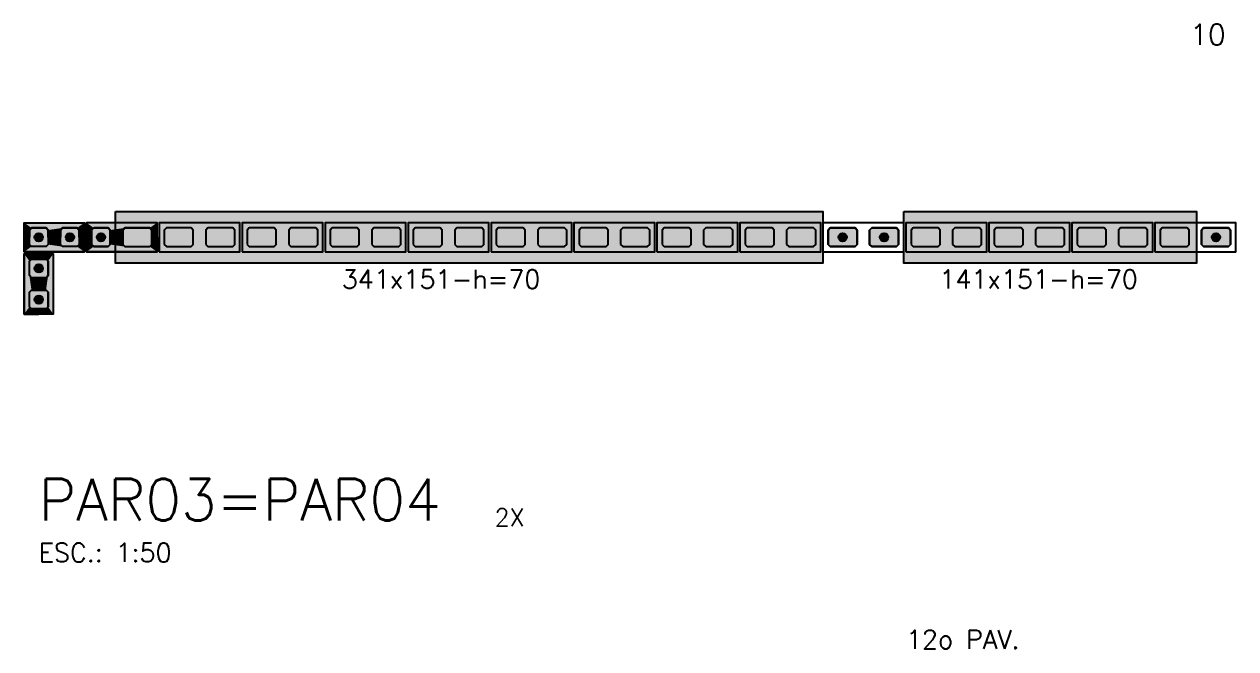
# Model space of a CAD drawing. Extents: x -2 to 121, y -2 to 61.
# Drawn here: x 6.52 to 18.2, y 36.16 to 42.18 of the extents above; entities that cross this region are included whole.
import ezdxf

# ---------------------------------------------------------------- set-up
doc = ezdxf.new("R2010")
doc.units = 0
doc.header["$MEASUREMENT"] = 0
doc.linetypes.add('ESTILO_TQS_0001', pattern=[0.45, 0.3, -0.15])
for name, color, linetype in [('PENA_01', 1, 'CONTINUOUS'), ('PENA_02', 2, 'CONTINUOUS'), ('PENA_03', 3, 'CONTINUOUS'), ('PENA_06', 6, 'CONTINUOUS'), ('PENA_11', 252, 'CONTINUOUS'), ('PENA_21', 100, 'CONTINUOUS'), ('PENA_23', 50, 'CONTINUOUS'), ('PENA_27', 21, 'CONTINUOUS')]:
    doc.layers.add(name, color=color, linetype=linetype)
doc.styles.get("Standard").update_dxf_attribs({"font": 'ROMANS.SHX'})

msp = doc.modelspace()

# ---------------------------------------------------------------- linework, layer by layer
at = {"layer": 'PENA_01', "linetype": 'ESTILO_TQS_0001'}
for points in [[(6.753315, 40.058164), (6.733315, 40.038164), (6.593315, 40.038164), (6.573315, 40.058164), (6.573315, 40.198164), (6.593315, 40.218164), (6.733315, 40.218164), (6.753315, 40.198164), (6.753315, 40.058164)], [(7.053315, 40.058164), (7.033315, 40.038164), (6.893315, 40.038164), (6.873315, 40.058164), (6.873315, 40.198164), (6.893315, 40.218164), (7.033315, 40.218164), (7.053315, 40.198164), (7.053315, 40.058164)], [(6.593315, 39.738164), (6.573315, 39.758164), (6.573315, 39.898164), (6.593315, 39.918164), (6.733315, 39.918164), (6.753315, 39.898164), (6.753315, 39.758164), (6.733315, 39.738164), (6.593315, 39.738164)], [(6.593315, 39.438164), (6.573315, 39.458164), (6.573315, 39.598164), (6.593315, 39.618164), (6.733315, 39.618164), (6.753315, 39.598164), (6.753315, 39.458164), (6.733315, 39.438164), (6.593315, 39.438164)]]:
    msp.add_lwpolyline(points, dxfattribs=at)
at = {"layer": 'PENA_01', "linetype": 'Continuous'}
for points in [[(7.193315, 40.038164), (7.333315, 40.038164), (7.353315, 40.058164), (7.353315, 40.198164), (7.333315, 40.218164), (7.193315, 40.218164), (7.173315, 40.198164), (7.173315, 40.058164), (7.193315, 40.038164)], [(7.493315, 40.038164), (7.733315, 40.038164), (7.753315, 40.058164), (7.753315, 40.198164), (7.733315, 40.218164), (7.493315, 40.218164), (7.473315, 40.198164), (7.473315, 40.058164), (7.493315, 40.038164)], [(7.873315, 40.058164), (7.893315, 40.038164), (8.133315, 40.038164), (8.153315, 40.058164), (8.153315, 40.198164), (8.133315, 40.218164), (7.893315, 40.218164), (7.873315, 40.198164), (7.873315, 40.058164)], [(8.273315, 40.058164), (8.293315, 40.038164), (8.533315, 40.038164), (8.553315, 40.058164), (8.553315, 40.198164), (8.533315, 40.218164), (8.293315, 40.218164), (8.273315, 40.198164), (8.273315, 40.058164)], [(8.673315, 40.058164), (8.693315, 40.038164), (8.933315, 40.038164), (8.953315, 40.058164), (8.953315, 40.198164), (8.933315, 40.218164), (8.693315, 40.218164), (8.673315, 40.198164), (8.673315, 40.058164)], [(9.073315, 40.058164), (9.093315, 40.038164), (9.333315, 40.038164), (9.353315, 40.058164), (9.353315, 40.198164), (9.333315, 40.218164), (9.093315, 40.218164), (9.073315, 40.198164), (9.073315, 40.058164)], [(9.473315, 40.058164), (9.493315, 40.038164), (9.733315, 40.038164), (9.753315, 40.058164), (9.753315, 40.198164), (9.733315, 40.218164), (9.493315, 40.218164), (9.473315, 40.198164), (9.473315, 40.058164)], [(9.873315, 40.058164), (9.893315, 40.038164), (10.133315, 40.038164), (10.153315, 40.058164), (10.153315, 40.198164), (10.133315, 40.218164), (9.893315, 40.218164), (9.873315, 40.198164), (9.873315, 40.058164)], [(10.273315, 40.058164), (10.293315, 40.038164), (10.533315, 40.038164), (10.553315, 40.058164), (10.553315, 40.198164), (10.533315, 40.218164), (10.293315, 40.218164), (10.273315, 40.198164), (10.273315, 40.058164)], [(10.673315, 40.058164), (10.693315, 40.038164), (10.933315, 40.038164), (10.953315, 40.058164), (10.953315, 40.198164), (10.933315, 40.218164), (10.693315, 40.218164), (10.673315, 40.198164), (10.673315, 40.058164)], [(11.073315, 40.058164), (11.093315, 40.038164), (11.333315, 40.038164), (11.353315, 40.058164), (11.353315, 40.198164), (11.333315, 40.218164), (11.093315, 40.218164), (11.073315, 40.198164), (11.073315, 40.058164)], [(11.473315, 40.058164), (11.493315, 40.038164), (11.733315, 40.038164), (11.753315, 40.058164), (11.753315, 40.198164), (11.733315, 40.218164), (11.493315, 40.218164), (11.473315, 40.198164), (11.473315, 40.058164)], [(11.873315, 40.058164), (11.893315, 40.038164), (12.133315, 40.038164), (12.153315, 40.058164), (12.153315, 40.198164), (12.133315, 40.218164), (11.893315, 40.218164), (11.873315, 40.198164), (11.873315, 40.058164)], [(12.273315, 40.058164), (12.293315, 40.038164), (12.533315, 40.038164), (12.553315, 40.058164), (12.553315, 40.198164), (12.533315, 40.218164), (12.293315, 40.218164), (12.273315, 40.198164), (12.273315, 40.058164)], [(12.673315, 40.058164), (12.693315, 40.038164), (12.933315, 40.038164), (12.953315, 40.058164), (12.953315, 40.198164), (12.933315, 40.218164), (12.693315, 40.218164), (12.673315, 40.198164), (12.673315, 40.058164)], [(13.073315, 40.058164), (13.093315, 40.038164), (13.333315, 40.038164), (13.353315, 40.058164), (13.353315, 40.198164), (13.333315, 40.218164), (13.093315, 40.218164), (13.073315, 40.198164), (13.073315, 40.058164)], [(13.473315, 40.058164), (13.493315, 40.038164), (13.733315, 40.038164), (13.753315, 40.058164), (13.753315, 40.198164), (13.733315, 40.218164), (13.493315, 40.218164), (13.473315, 40.198164), (13.473315, 40.058164)], [(13.873315, 40.058164), (13.893315, 40.038164), (14.133315, 40.038164), (14.153315, 40.058164), (14.153315, 40.198164), (14.133315, 40.218164), (13.893315, 40.218164), (13.873315, 40.198164), (13.873315, 40.058164)], [(14.273315, 40.058164), (14.293315, 40.038164), (14.533315, 40.038164), (14.553315, 40.058164), (14.553315, 40.198164), (14.533315, 40.218164), (14.293315, 40.218164), (14.273315, 40.198164), (14.273315, 40.058164)], [(14.673315, 40.058164), (14.693315, 40.038164), (14.933315, 40.038164), (14.953315, 40.058164), (14.953315, 40.198164), (14.933315, 40.218164), (14.693315, 40.218164), (14.673315, 40.198164), (14.673315, 40.058164)], [(15.073315, 40.058164), (15.093315, 40.038164), (15.333315, 40.038164), (15.353315, 40.058164), (15.353315, 40.198164), (15.333315, 40.218164), (15.093315, 40.218164), (15.073315, 40.198164), (15.073315, 40.058164)], [(15.473315, 40.058164), (15.493315, 40.038164), (15.733315, 40.038164), (15.753315, 40.058164), (15.753315, 40.198164), (15.733315, 40.218164), (15.493315, 40.218164), (15.473315, 40.198164), (15.473315, 40.058164)], [(15.873315, 40.058164), (15.893315, 40.038164), (16.133315, 40.038164), (16.153315, 40.058164), (16.153315, 40.198164), (16.133315, 40.218164), (15.893315, 40.218164), (15.873315, 40.198164), (15.873315, 40.058164)], [(16.273315, 40.058164), (16.293315, 40.038164), (16.533315, 40.038164), (16.553315, 40.058164), (16.553315, 40.198164), (16.533315, 40.218164), (16.293315, 40.218164), (16.273315, 40.198164), (16.273315, 40.058164)], [(16.673315, 40.058164), (16.693315, 40.038164), (16.933315, 40.038164), (16.953315, 40.058164), (16.953315, 40.198164), (16.933315, 40.218164), (16.693315, 40.218164), (16.673315, 40.198164), (16.673315, 40.058164)], [(17.073315, 40.058164), (17.093315, 40.038164), (17.333315, 40.038164), (17.353315, 40.058164), (17.353315, 40.198164), (17.333315, 40.218164), (17.093315, 40.218164), (17.073315, 40.198164), (17.073315, 40.058164)], [(17.473315, 40.058164), (17.493315, 40.038164), (17.733315, 40.038164), (17.753315, 40.058164), (17.753315, 40.198164), (17.733315, 40.218164), (17.493315, 40.218164), (17.473315, 40.198164), (17.473315, 40.058164)], [(17.873315, 40.058164), (17.893315, 40.038164), (18.133315, 40.038164), (18.153315, 40.058164), (18.153315, 40.198164), (18.133315, 40.218164), (17.893315, 40.218164), (17.873315, 40.198164), (17.873315, 40.058164)]]:
    msp.add_lwpolyline(points, dxfattribs=at)
at = {"layer": 'PENA_02', "linetype": 'Continuous'}
for points in [[(7.103315, 39.988164), (6.523315, 39.988164), (6.523315, 40.268164), (7.103315, 40.268164), (7.103315, 39.988164)], [(7.123315, 39.988164), (7.803315, 39.988164), (7.803315, 40.268164), (7.123315, 40.268164), (7.123315, 39.988164)], [(7.823315, 39.988164), (8.603315, 39.988164), (8.603315, 40.268164), (7.823315, 40.268164), (7.823315, 39.988164)], [(8.623315, 39.988164), (9.403315, 39.988164), (9.403315, 40.268164), (8.623315, 40.268164), (8.623315, 39.988164)], [(9.423315, 39.988164), (10.203315, 39.988164), (10.203315, 40.268164), (9.423315, 40.268164), (9.423315, 39.988164)], [(10.223315, 39.988164), (11.003315, 39.988164), (11.003315, 40.268164), (10.223315, 40.268164), (10.223315, 39.988164)], [(11.023315, 39.988164), (11.803315, 39.988164), (11.803315, 40.268164), (11.023315, 40.268164), (11.023315, 39.988164)], [(11.823315, 39.988164), (12.603315, 39.988164), (12.603315, 40.268164), (11.823315, 40.268164), (11.823315, 39.988164)], [(12.623315, 39.988164), (13.403315, 39.988164), (13.403315, 40.268164), (12.623315, 40.268164), (12.623315, 39.988164)], [(13.423315, 39.988164), (14.203315, 39.988164), (14.203315, 40.268164), (13.423315, 40.268164), (13.423315, 39.988164)], [(14.223315, 39.988164), (15.003315, 39.988164), (15.003315, 40.268164), (14.223315, 40.268164), (14.223315, 39.988164)], [(15.023315, 39.988164), (15.803315, 39.988164), (15.803315, 40.268164), (15.023315, 40.268164), (15.023315, 39.988164)], [(15.823315, 39.988164), (16.603315, 39.988164), (16.603315, 40.268164), (15.823315, 40.268164), (15.823315, 39.988164)], [(16.623315, 39.988164), (17.403315, 39.988164), (17.403315, 40.268164), (16.623315, 40.268164), (16.623315, 39.988164)], [(17.423315, 39.988164), (18.203315, 39.988164), (18.203315, 40.268164), (17.423315, 40.268164), (17.423315, 39.988164)], [(6.523315, 39.388164), (6.523315, 39.968164), (6.803315, 39.968164), (6.803315, 39.388164), (6.523315, 39.388164)]]:
    msp.add_lwpolyline(points, dxfattribs=at)
at = {"layer": 'PENA_03', "linetype": 'Continuous'}
for points in [[(6.733315, 40.218164), (6.753315, 40.198164), (6.753315, 40.058164), (6.733315, 40.038164), (6.593315, 40.038164), (6.573315, 40.058164), (6.573315, 40.198164), (6.593315, 40.218164), (6.733315, 40.218164)], [(7.033315, 40.218164), (7.053315, 40.198164), (7.053315, 40.058164), (7.033315, 40.038164), (6.893315, 40.038164), (6.873315, 40.058164), (6.873315, 40.198164), (6.893315, 40.218164), (7.033315, 40.218164)], [(7.333315, 40.218164), (7.353315, 40.198164), (7.353315, 40.058164), (7.333315, 40.038164), (7.193315, 40.038164), (7.173315, 40.058164), (7.173315, 40.198164), (7.193315, 40.218164), (7.333315, 40.218164)], [(14.553315, 40.058164), (14.533315, 40.038164), (14.293315, 40.038164), (14.273315, 40.058164), (14.273315, 40.198164), (14.293315, 40.218164), (14.533315, 40.218164), (14.553315, 40.198164), (14.553315, 40.058164)], [(14.953315, 40.058164), (14.933315, 40.038164), (14.693315, 40.038164), (14.673315, 40.058164), (14.673315, 40.198164), (14.693315, 40.218164), (14.933315, 40.218164), (14.953315, 40.198164), (14.953315, 40.058164)], [(18.153315, 40.058164), (18.133315, 40.038164), (17.893315, 40.038164), (17.873315, 40.058164), (17.873315, 40.198164), (17.893315, 40.218164), (18.133315, 40.218164), (18.153315, 40.198164), (18.153315, 40.058164)], [(6.733315, 39.918164), (6.753315, 39.898164), (6.753315, 39.758164), (6.733315, 39.738164), (6.593315, 39.738164), (6.573315, 39.758164), (6.573315, 39.898164), (6.593315, 39.918164), (6.733315, 39.918164)], [(6.733315, 39.618164), (6.753315, 39.598164), (6.753315, 39.458164), (6.733315, 39.438164), (6.593315, 39.438164), (6.573315, 39.458164), (6.573315, 39.598164), (6.593315, 39.618164), (6.733315, 39.618164)]]:
    msp.add_lwpolyline(points, dxfattribs=at)
for centre in [(6.663315, 40.128164), (6.963315, 40.128164), (7.263315, 40.128164), (14.413315, 40.128164), (14.813315, 40.128164), (18.013315, 40.128164), (6.663315, 39.828164), (6.663315, 39.528164)]:
    msp.add_circle(centre, 0.04, dxfattribs=at)
for points in [[(6.703315, 40.128164), (6.643315, 40.162805), (6.625728, 40.141845)], [(6.703315, 40.128164), (6.625728, 40.141845), (6.625728, 40.114483)], [(6.703315, 40.128164), (6.625728, 40.114483), (6.643315, 40.093523)], [(6.703315, 40.128164), (6.670261, 40.167556), (6.643315, 40.162805)], [(6.703315, 40.128164), (6.643315, 40.093523), (6.670261, 40.088772)], [(6.703315, 40.128164), (6.693957, 40.153876), (6.670261, 40.167556)], [(6.703315, 40.128164), (6.670261, 40.088772), (6.693957, 40.102453)], [(6.703315, 40.128164), (6.693957, 40.102453), (6.703315, 40.128164)], [(7.003315, 40.128164), (6.943315, 40.162805), (6.925728, 40.141845)], [(7.003315, 40.128164), (6.925728, 40.141845), (6.925728, 40.114483)], [(7.003315, 40.128164), (6.925728, 40.114483), (6.943315, 40.093523)], [(7.003315, 40.128164), (6.970261, 40.167556), (6.943315, 40.162805)], [(7.003315, 40.128164), (6.943315, 40.093523), (6.970261, 40.088772)], [(7.003315, 40.128164), (6.993957, 40.153876), (6.970261, 40.167556)], [(7.003315, 40.128164), (6.970261, 40.088772), (6.993957, 40.102453)], [(7.003315, 40.128164), (6.993957, 40.102453), (7.003315, 40.128164)], [(7.303315, 40.128164), (7.243315, 40.162805), (7.225728, 40.141845)], [(7.303315, 40.128164), (7.225728, 40.141845), (7.225728, 40.114483)], [(7.303315, 40.128164), (7.225728, 40.114483), (7.243315, 40.093523)], [(7.303315, 40.128164), (7.270261, 40.167556), (7.243315, 40.162805)], [(7.303315, 40.128164), (7.243315, 40.093523), (7.270261, 40.088772)], [(7.303315, 40.128164), (7.293957, 40.153876), (7.270261, 40.167556)], [(7.303315, 40.128164), (7.270261, 40.088772), (7.293957, 40.102453)], [(7.303315, 40.128164), (7.293957, 40.102453), (7.303315, 40.128164)], [(14.453315, 40.128164), (14.393315, 40.162805), (14.375728, 40.141845)], [(14.453315, 40.128164), (14.375728, 40.141845), (14.375728, 40.114483)], [(14.453315, 40.128164), (14.375728, 40.114483), (14.393315, 40.093523)], [(14.453315, 40.128164), (14.420261, 40.167556), (14.393315, 40.162805)], [(14.453315, 40.128164), (14.393315, 40.093523), (14.420261, 40.088772)], [(14.453315, 40.128164), (14.443957, 40.153876), (14.420261, 40.167556)], [(14.453315, 40.128164), (14.420261, 40.088772), (14.443957, 40.102453)], [(14.453315, 40.128164), (14.443957, 40.102453), (14.453315, 40.128164)], [(14.853315, 40.128164), (14.793315, 40.162805), (14.775728, 40.141845)], [(14.853315, 40.128164), (14.775728, 40.141845), (14.775728, 40.114483)], [(14.853315, 40.128164), (14.775728, 40.114483), (14.793315, 40.093523)], [(14.853315, 40.128164), (14.820261, 40.167556), (14.793315, 40.162805)], [(14.853315, 40.128164), (14.793315, 40.093523), (14.820261, 40.088772)], [(14.853315, 40.128164), (14.843957, 40.153876), (14.820261, 40.167556)], [(14.853315, 40.128164), (14.820261, 40.088772), (14.843957, 40.102453)], [(14.853315, 40.128164), (14.843957, 40.102453), (14.853315, 40.128164)], [(18.053315, 40.128164), (17.993315, 40.162805), (17.975728, 40.141845)], [(18.053315, 40.128164), (17.975728, 40.141845), (17.975728, 40.114483)], [(18.053315, 40.128164), (17.975728, 40.114483), (17.993315, 40.093523)], [(18.053315, 40.128164), (18.020261, 40.167556), (17.993315, 40.162805)], [(18.053315, 40.128164), (17.993315, 40.093523), (18.020261, 40.088772)], [(18.053315, 40.128164), (18.043957, 40.153876), (18.020261, 40.167556)], [(18.053315, 40.128164), (18.020261, 40.088772), (18.043957, 40.102453)], [(18.053315, 40.128164), (18.043957, 40.102453), (18.053315, 40.128164)], [(6.703315, 39.828164), (6.643315, 39.862805), (6.625728, 39.841845)], [(6.703315, 39.828164), (6.625728, 39.841845), (6.625728, 39.814483)], [(6.703315, 39.828164), (6.670261, 39.867556), (6.643315, 39.862805)], [(6.703315, 39.828164), (6.693957, 39.853876), (6.670261, 39.867556)], [(6.703315, 39.828164), (6.625728, 39.814483), (6.643315, 39.793523)], [(6.703315, 39.828164), (6.643315, 39.793523), (6.670261, 39.788772)], [(6.703315, 39.828164), (6.670261, 39.788772), (6.693957, 39.802453)], [(6.703315, 39.828164), (6.693957, 39.802453), (6.703315, 39.828164)], [(6.703315, 39.528164), (6.643315, 39.562805), (6.625728, 39.541845)], [(6.703315, 39.528164), (6.625728, 39.541845), (6.625728, 39.514483)], [(6.703315, 39.528164), (6.625728, 39.514483), (6.643315, 39.493523)], [(6.703315, 39.528164), (6.670261, 39.567556), (6.643315, 39.562805)], [(6.703315, 39.528164), (6.643315, 39.493523), (6.670261, 39.488772)], [(6.703315, 39.528164), (6.693957, 39.553876), (6.670261, 39.567556)], [(6.703315, 39.528164), (6.670261, 39.488772), (6.693957, 39.502453)], [(6.703315, 39.528164), (6.693957, 39.502453), (6.703315, 39.528164)]]:
    msp.add_solid(points, dxfattribs=at)
at = {"layer": 'PENA_11', "linetype": 'Continuous'}
for points in [[(6.733315, 40.218164), (6.593315, 40.038164), (6.573315, 40.058164)], [(6.733315, 40.218164), (6.573315, 40.058164), (6.573315, 40.198164)], [(6.733315, 40.218164), (6.573315, 40.198164), (6.593315, 40.218164)], [(6.733315, 40.218164), (6.733315, 40.038164), (6.593315, 40.038164)], [(6.733315, 40.218164), (6.593315, 40.218164), (6.733315, 40.218164)], [(6.733315, 40.218164), (6.753315, 40.198164), (6.753315, 40.058164)], [(6.733315, 40.218164), (6.753315, 40.058164), (6.733315, 40.038164)], [(7.033315, 40.218164), (6.893315, 40.038164), (6.873315, 40.058164)], [(7.033315, 40.218164), (6.873315, 40.058164), (6.873315, 40.198164)], [(7.033315, 40.218164), (6.873315, 40.198164), (6.893315, 40.218164)], [(7.033315, 40.218164), (7.033315, 40.038164), (6.893315, 40.038164)], [(7.033315, 40.218164), (6.893315, 40.218164), (7.033315, 40.218164)], [(7.033315, 40.218164), (7.053315, 40.198164), (7.053315, 40.058164)], [(7.033315, 40.218164), (7.053315, 40.058164), (7.033315, 40.038164)], [(7.333315, 40.218164), (7.193315, 40.038164), (7.173315, 40.058164)], [(7.333315, 40.218164), (7.173315, 40.058164), (7.173315, 40.198164)], [(7.333315, 40.218164), (7.173315, 40.198164), (7.193315, 40.218164)], [(7.333315, 40.218164), (7.333315, 40.038164), (7.193315, 40.038164)], [(7.333315, 40.218164), (7.193315, 40.218164), (7.333315, 40.218164)], [(7.333315, 40.218164), (7.353315, 40.198164), (7.353315, 40.058164)], [(7.333315, 40.218164), (7.353315, 40.058164), (7.333315, 40.038164)], [(14.553315, 40.058164), (14.273315, 40.198164), (14.293315, 40.218164)], [(14.553315, 40.058164), (14.273315, 40.058164), (14.273315, 40.198164)], [(14.553315, 40.058164), (14.293315, 40.218164), (14.533315, 40.218164)], [(14.553315, 40.058164), (14.533315, 40.218164), (14.553315, 40.198164)], [(14.553315, 40.058164), (14.553315, 40.198164), (14.553315, 40.058164)], [(14.953315, 40.058164), (14.673315, 40.198164), (14.693315, 40.218164)], [(14.953315, 40.058164), (14.673315, 40.058164), (14.673315, 40.198164)], [(14.953315, 40.058164), (14.693315, 40.218164), (14.933315, 40.218164)], [(14.953315, 40.058164), (14.933315, 40.218164), (14.953315, 40.198164)], [(14.953315, 40.058164), (14.953315, 40.198164), (14.953315, 40.058164)], [(18.153315, 40.058164), (17.873315, 40.198164), (17.893315, 40.218164)], [(18.153315, 40.058164), (17.873315, 40.058164), (17.873315, 40.198164)], [(18.153315, 40.058164), (17.893315, 40.218164), (18.133315, 40.218164)], [(18.153315, 40.058164), (18.133315, 40.218164), (18.153315, 40.198164)], [(18.153315, 40.058164), (18.153315, 40.198164), (18.153315, 40.058164)], [(14.553315, 40.058164), (14.293315, 40.038164), (14.273315, 40.058164)], [(14.553315, 40.058164), (14.533315, 40.038164), (14.293315, 40.038164)], [(14.953315, 40.058164), (14.693315, 40.038164), (14.673315, 40.058164)], [(14.953315, 40.058164), (14.933315, 40.038164), (14.693315, 40.038164)], [(18.153315, 40.058164), (17.893315, 40.038164), (17.873315, 40.058164)], [(18.153315, 40.058164), (18.133315, 40.038164), (17.893315, 40.038164)], [(6.733315, 39.918164), (6.593315, 39.738164), (6.573315, 39.758164)], [(6.733315, 39.918164), (6.573315, 39.758164), (6.573315, 39.898164)], [(6.733315, 39.918164), (6.573315, 39.898164), (6.593315, 39.918164)], [(6.733315, 39.918164), (6.733315, 39.738164), (6.593315, 39.738164)], [(6.733315, 39.918164), (6.593315, 39.918164), (6.733315, 39.918164)], [(6.733315, 39.918164), (6.753315, 39.898164), (6.753315, 39.758164)], [(6.733315, 39.918164), (6.753315, 39.758164), (6.733315, 39.738164)], [(6.733315, 39.618164), (6.593315, 39.438164), (6.573315, 39.458164)], [(6.733315, 39.618164), (6.573315, 39.458164), (6.573315, 39.598164)], [(6.733315, 39.618164), (6.573315, 39.598164), (6.593315, 39.618164)], [(6.733315, 39.618164), (6.733315, 39.438164), (6.593315, 39.438164)], [(6.733315, 39.618164), (6.593315, 39.618164), (6.733315, 39.618164)], [(6.733315, 39.618164), (6.753315, 39.598164), (6.753315, 39.458164)], [(6.733315, 39.618164), (6.753315, 39.458164), (6.733315, 39.438164)]]:
    msp.add_solid(points, dxfattribs=at)
at = {"layer": 'PENA_21', "linetype": 'Continuous'}
for points in [[(7.123315, 40.128164), (7.173315, 40.128164), (7.173315, 40.198164), (7.193315, 40.218164), (7.333315, 40.218164), (7.353315, 40.198164), (7.353315, 40.128164), (7.473315, 40.128164), (7.473315, 40.198164), (7.493315, 40.218164), (7.733315, 40.218164), (7.753315, 40.198164), (7.753315, 40.128164), (7.803315, 40.128164), (7.803315, 40.268164), (7.123315, 40.268164), (7.123315, 40.128164)], [(7.123315, 40.128164), (7.173315, 40.128164), (7.173315, 40.058164), (7.193315, 40.038164), (7.333315, 40.038164), (7.353315, 40.058164), (7.353315, 40.128164), (7.473315, 40.128164), (7.473315, 40.058164), (7.493315, 40.038164), (7.733315, 40.038164), (7.753315, 40.058164), (7.753315, 40.128164), (7.803315, 40.128164), (7.803315, 39.988164), (7.123315, 39.988164), (7.123315, 40.128164)]]:
    msp.add_lwpolyline(points, dxfattribs=at)
for points in [[(7.803315, 40.268164), (7.123315, 40.268164), (7.193315, 40.218164)], [(7.123315, 40.268164), (7.123315, 40.128164), (7.173315, 40.128164)], [(7.123315, 40.268164), (7.173315, 40.128164), (7.173315, 40.198164)], [(7.123315, 40.268164), (7.173315, 40.198164), (7.193315, 40.218164)], [(7.803315, 40.268164), (7.193315, 40.218164), (7.333315, 40.218164)], [(7.803315, 40.268164), (7.333315, 40.218164), (7.353315, 40.198164)], [(7.803315, 40.268164), (7.353315, 40.198164), (7.493315, 40.218164)], [(7.353315, 40.198164), (7.473315, 40.198164), (7.493315, 40.218164)], [(7.353315, 40.198164), (7.353315, 40.128164), (7.473315, 40.128164)], [(7.353315, 40.198164), (7.473315, 40.128164), (7.473315, 40.198164)], [(7.803315, 40.268164), (7.493315, 40.218164), (7.733315, 40.218164)], [(7.803315, 40.268164), (7.733315, 40.218164), (7.753315, 40.198164)], [(7.803315, 40.268164), (7.753315, 40.198164), (7.803315, 40.128164)], [(7.803315, 40.128164), (7.753315, 40.198164), (7.753315, 40.128164)], [(7.123315, 39.988164), (7.123315, 40.128164), (7.173315, 40.128164)], [(7.123315, 39.988164), (7.173315, 40.128164), (7.173315, 40.058164)], [(7.353315, 40.058164), (7.353315, 40.128164), (7.473315, 40.128164)], [(7.353315, 40.058164), (7.473315, 40.128164), (7.473315, 40.058164)], [(7.803315, 39.988164), (7.753315, 40.058164), (7.803315, 40.128164)], [(7.803315, 40.128164), (7.753315, 40.058164), (7.753315, 40.128164)], [(7.123315, 39.988164), (7.173315, 40.058164), (7.193315, 40.038164)], [(7.803315, 39.988164), (7.123315, 39.988164), (7.193315, 40.038164)], [(7.803315, 39.988164), (7.193315, 40.038164), (7.333315, 40.038164)], [(7.803315, 39.988164), (7.333315, 40.038164), (7.353315, 40.058164)], [(7.803315, 39.988164), (7.353315, 40.058164), (7.493315, 40.038164)], [(7.353315, 40.058164), (7.473315, 40.058164), (7.493315, 40.038164)], [(7.803315, 39.988164), (7.493315, 40.038164), (7.733315, 40.038164)], [(7.803315, 39.988164), (7.733315, 40.038164), (7.753315, 40.058164)]]:
    msp.add_solid(points, dxfattribs=at)
at = {"layer": 'PENA_23', "linetype": 'Continuous'}
for points in [[(7.403315, 40.378164), (14.223315, 40.378164), (14.223315, 39.878164), (7.403315, 39.878164), (7.403315, 40.378164)], [(7.403315, 40.378164), (14.223315, 40.378164), (14.223315, 39.878164), (7.403315, 39.878164), (7.403315, 40.378164)], [(15.003315, 40.378164), (17.823315, 40.378164), (17.823315, 39.878164), (15.003315, 39.878164), (15.003315, 40.378164)], [(15.003315, 40.378164), (17.823315, 40.378164), (17.823315, 39.878164), (15.003315, 39.878164), (15.003315, 40.378164)]]:
    msp.add_lwpolyline(points, dxfattribs=at)
for points in [[(7.403315, 40.378164), (14.223315, 40.378164), (14.223315, 39.878164)], [(7.403315, 40.378164), (14.223315, 39.878164), (7.403315, 39.878164)], [(7.403315, 40.378164), (7.403315, 39.878164), (7.403315, 40.378164)], [(7.403315, 40.378164), (14.223315, 40.378164), (14.223315, 39.878164)], [(7.403315, 40.378164), (14.223315, 39.878164), (7.403315, 39.878164)], [(7.403315, 40.378164), (7.403315, 39.878164), (7.403315, 40.378164)], [(15.003315, 40.378164), (17.823315, 40.378164), (17.823315, 39.878164)], [(15.003315, 40.378164), (17.823315, 39.878164), (15.003315, 39.878164)], [(15.003315, 40.378164), (15.003315, 39.878164), (15.003315, 40.378164)], [(15.003315, 40.378164), (17.823315, 40.378164), (17.823315, 39.878164)], [(15.003315, 40.378164), (17.823315, 39.878164), (15.003315, 39.878164)], [(15.003315, 40.378164), (15.003315, 39.878164), (15.003315, 40.378164)]]:
    msp.add_solid(points, dxfattribs=at)
at = {"layer": 'PENA_27', "linetype": 'Continuous'}
for points in [[(6.523315, 40.268164), (7.103315, 40.268164), (7.103315, 40.128164), (7.053315, 40.128164), (7.053315, 40.198164), (7.033315, 40.218164), (6.893315, 40.218164), (6.873315, 40.198164), (6.873315, 40.128164), (6.753315, 40.128164), (6.753315, 40.198164), (6.733315, 40.218164), (6.593315, 40.218164), (6.573315, 40.198164), (6.573315, 40.128164), (6.523315, 40.128164), (6.523315, 40.268164)], [(6.523315, 39.988164), (7.103315, 39.988164), (7.103315, 40.128164), (7.053315, 40.128164), (7.053315, 40.058164), (7.033315, 40.038164), (6.893315, 40.038164), (6.873315, 40.058164), (6.873315, 40.128164), (6.753315, 40.128164), (6.753315, 40.058164), (6.733315, 40.038164), (6.593315, 40.038164), (6.573315, 40.058164), (6.573315, 40.128164), (6.523315, 40.128164), (6.523315, 39.988164)], [(6.523315, 39.968164), (6.523315, 39.388164), (6.663315, 39.388164), (6.663315, 39.438164), (6.593315, 39.438164), (6.573315, 39.458164), (6.573315, 39.598164), (6.593315, 39.618164), (6.663315, 39.618164), (6.663315, 39.738164), (6.593315, 39.738164), (6.573315, 39.758164), (6.573315, 39.898164), (6.593315, 39.918164), (6.663315, 39.918164), (6.663315, 39.968164), (6.523315, 39.968164)], [(6.803315, 39.968164), (6.803315, 39.388164), (6.663315, 39.388164), (6.663315, 39.438164), (6.733315, 39.438164), (6.753315, 39.458164), (6.753315, 39.598164), (6.733315, 39.618164), (6.663315, 39.618164), (6.663315, 39.738164), (6.733315, 39.738164), (6.753315, 39.758164), (6.753315, 39.898164), (6.733315, 39.918164), (6.663315, 39.918164), (6.663315, 39.968164), (6.803315, 39.968164)]]:
    msp.add_lwpolyline(points, dxfattribs=at)
for points in [[(6.573315, 40.198164), (6.523315, 40.268164), (6.593315, 40.218164)], [(6.523315, 40.268164), (7.103315, 40.268164), (6.593315, 40.218164)], [(6.523315, 40.128164), (6.523315, 40.268164), (6.573315, 40.128164)], [(6.523315, 40.268164), (6.573315, 40.198164), (6.573315, 40.128164)], [(7.103315, 40.268164), (6.733315, 40.218164), (6.593315, 40.218164)], [(6.733315, 40.218164), (7.103315, 40.268164), (6.753315, 40.198164)], [(7.103315, 40.268164), (6.893315, 40.218164), (6.753315, 40.198164)], [(6.753315, 40.198164), (6.893315, 40.218164), (6.753315, 40.128164)], [(6.893315, 40.218164), (6.873315, 40.198164), (6.753315, 40.128164)], [(6.753315, 40.128164), (6.873315, 40.198164), (6.873315, 40.128164)], [(7.033315, 40.218164), (6.893315, 40.218164), (7.103315, 40.268164)], [(7.053315, 40.198164), (7.033315, 40.218164), (7.103315, 40.268164)], [(7.103315, 40.128164), (7.053315, 40.128164), (7.103315, 40.268164)], [(7.053315, 40.128164), (7.053315, 40.198164), (7.103315, 40.268164)], [(6.523315, 40.128164), (6.523315, 39.988164), (6.573315, 40.128164)], [(6.523315, 39.988164), (6.573315, 40.058164), (6.573315, 40.128164)], [(6.753315, 40.058164), (6.893315, 40.038164), (6.753315, 40.128164)], [(6.893315, 40.038164), (6.873315, 40.058164), (6.753315, 40.128164)], [(6.753315, 40.128164), (6.873315, 40.058164), (6.873315, 40.128164)], [(7.103315, 40.128164), (7.053315, 40.128164), (7.103315, 39.988164)], [(7.053315, 40.128164), (7.053315, 40.058164), (7.103315, 39.988164)], [(6.573315, 40.058164), (6.523315, 39.988164), (6.593315, 40.038164)], [(6.523315, 39.988164), (7.103315, 39.988164), (6.593315, 40.038164)], [(6.663315, 39.968164), (6.523315, 39.968164), (6.593315, 39.918164)], [(6.593315, 39.918164), (6.523315, 39.968164), (6.573315, 39.898164)], [(6.523315, 39.968164), (6.573315, 39.598164), (6.573315, 39.898164)], [(6.523315, 39.968164), (6.573315, 39.458164), (6.573315, 39.598164)], [(6.523315, 39.388164), (6.573315, 39.458164), (6.523315, 39.968164)], [(7.103315, 39.988164), (6.733315, 40.038164), (6.593315, 40.038164)], [(6.663315, 39.918164), (6.663315, 39.968164), (6.593315, 39.918164)], [(6.733315, 39.918164), (6.663315, 39.918164), (6.803315, 39.968164)], [(6.663315, 39.918164), (6.663315, 39.968164), (6.803315, 39.968164)], [(6.733315, 40.038164), (7.103315, 39.988164), (6.753315, 40.058164)], [(6.753315, 39.898164), (6.733315, 39.918164), (6.803315, 39.968164)], [(7.103315, 39.988164), (6.893315, 40.038164), (6.753315, 40.058164)], [(6.753315, 39.758164), (6.803315, 39.968164), (6.753315, 39.598164)], [(6.753315, 39.598164), (6.803315, 39.968164), (6.753315, 39.458164)], [(6.803315, 39.968164), (6.803315, 39.388164), (6.753315, 39.458164)], [(6.753315, 39.758164), (6.753315, 39.898164), (6.803315, 39.968164)], [(7.033315, 40.038164), (6.893315, 40.038164), (7.103315, 39.988164)], [(7.053315, 40.058164), (7.033315, 40.038164), (7.103315, 39.988164)], [(6.573315, 39.898164), (6.573315, 39.598164), (6.573315, 39.758164)], [(6.573315, 39.598164), (6.593315, 39.618164), (6.573315, 39.758164)], [(6.573315, 39.758164), (6.593315, 39.618164), (6.593315, 39.738164)], [(6.593315, 39.618164), (6.663315, 39.618164), (6.593315, 39.738164)], [(6.593315, 39.738164), (6.663315, 39.618164), (6.663315, 39.738164)], [(6.663315, 39.618164), (6.733315, 39.738164), (6.733315, 39.618164)], [(6.663315, 39.618164), (6.663315, 39.738164), (6.733315, 39.738164)], [(6.733315, 39.738164), (6.753315, 39.758164), (6.733315, 39.618164)], [(6.733315, 39.618164), (6.753315, 39.758164), (6.753315, 39.598164)], [(6.523315, 39.388164), (6.593315, 39.438164), (6.573315, 39.458164)], [(6.663315, 39.388164), (6.593315, 39.438164), (6.523315, 39.388164)], [(6.663315, 39.388164), (6.663315, 39.438164), (6.593315, 39.438164)], [(6.803315, 39.388164), (6.663315, 39.388164), (6.733315, 39.438164)], [(6.733315, 39.438164), (6.663315, 39.388164), (6.663315, 39.438164)], [(6.753315, 39.458164), (6.803315, 39.388164), (6.733315, 39.438164)]]:
    msp.add_solid(points, dxfattribs=at)

# ---------------------------------------------------------------- texts
at = {"layer": 'PENA_02', "linetype": 'Continuous'}
msp.add_text('2X', height=0.17, dxfattribs=at).set_placement((11.057657, 37.342916))
at = {"layer": 'PENA_03', "linetype": 'Continuous'}
for s, height, p in [('10', 0.2, (17.763315, 41.98152)), ('341x151-h=70', 0.18, (9.585918, 39.634291)), ('141x151-h=70', 0.18, (15.346278, 39.634291)), ('ESC.: 1:50', 0.18, (6.663406, 36.998397)), ('12o PAV.', 0.18, (15.023959, 36.162136))]:
    msp.add_text(s, height=height, dxfattribs=at).set_placement(p)
at = {"layer": 'PENA_06', "linetype": 'Continuous'}
msp.add_text('PAR03=PAR04', height=0.4, dxfattribs=at).set_placement((6.663406, 37.398397))

doc.saveas('drawing.dxf')
